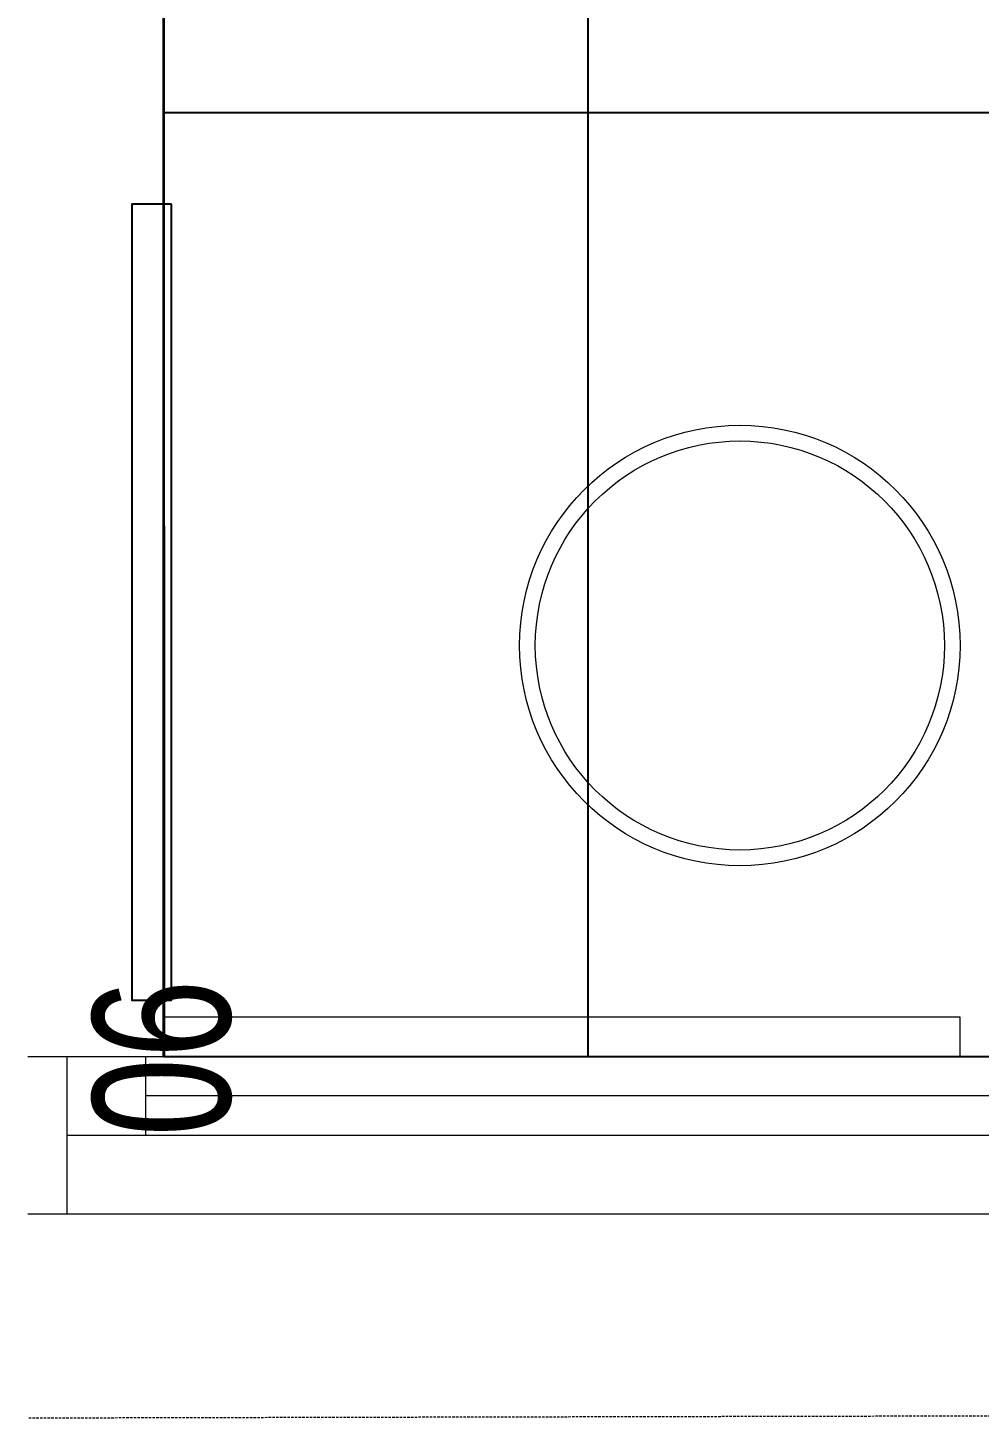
# Model space of a CAD drawing. Extents: x -12260 to 304645, y -29287 to 19916.
# Drawn here: x 25790 to 26394, y -13060 to -12176 of the extents above; entities that cross this region are included whole.
import ezdxf

# ---------------------------------------------------------------- set-up
doc = ezdxf.new("R2010")
doc.units = 0
doc.header["$LTSCALE"] = 0.25
doc.linetypes.add('01-First Floor$0$HIDDEN', pattern=[9.525, 6.35, -3.175])
doc.linetypes.add('DASHDOT', pattern=[25.4, 12.7, -6.35, 0, -6.35])
for name, color, linetype, lineweight in [('01-First Floor$0$72_EGR_EQP_TAG', 142, 'Continuous', 5), ('01-First Floor$0$Aluminum', 251, 'Continuous', 5), ('01-First Floor$0$LOADING', 253, 'Continuous', 5), ('01-First Floor$0$Proj', 251, 'Continuous', 5), ('E-LITE-CLNG-CNDT', 6, 'DASHDOT', 35)]:
    doc.layers.add(name, color=color, linetype=linetype, lineweight=lineweight)
doc.layers.add('01-First Floor$0$FALSE CEILING', color=251, linetype='Continuous')
doc.layers.add('01-First Floor$0$X-WHITE glass', color=255, linetype='Continuous')
doc.styles.add('01-First Floor$0$X3G_ENTITY_257CFD', font='swisscl.ttf', dxfattribs={"height": 200})

# ---------------------------------------------------------------- blocks, each defined once
blk = doc.blocks.new('01-First Floor$0$WM00001-P')
at = {"layer": '01-First Floor$0$LOADING'}
for radius in [0.14, 0.13]:
    blk.add_circle((0, 0), radius, dxfattribs=at)
blk = doc.blocks.new('01-First Floor')
at = {"layer": '01-First Floor$0$Aluminum'}
for p, q in [((25789.79, -12830), (26989.79, -12830)), ((25814.79, -12930), (25814.79, -12830)), ((25864.79, -12880), (25864.79, -12830)), ((26914.79, -12855), (25864.79, -12855)), ((25814.79, -12880), (26964.79, -12880)), ((25789.79, -12930), (26989.79, -12930))]:
    blk.add_line(p, q, dxfattribs=at)
at = {"layer": '01-First Floor$0$FALSE CEILING', "linetype": 'Continuous'}
for p, q in [((26146, -12830), (26146, -8830)), ((25876.01, -12829.8, 0), (25876.01, -10709.8, 0)), ((25876.01, -12230), (29376, -12230))]:
    blk.add_line(p, q, dxfattribs=at)
at = {"layer": '01-First Floor$0$FALSE CEILING'}
blk.add_lwpolyline([(29376, -8830), (25876, -8830), (25876, -10710), (25876.01, -10710), (25876.01, -12830), (29376, -12830), (29376, -8830)], dxfattribs=at)
at = {"layer": '01-First Floor$0$FALSE CEILING', "elevation": -0.1}
blk.add_lwpolyline([(25881.01, -12288.34), (25856.01, -12288.34), (25856.01, -12794.34), (25881.01, -12794.34), (25881.01, -12288.34)], dxfattribs=at)
at = {"layer": '01-First Floor$0$LOADING', "elevation": 0}
blk.add_lwpolyline([(25876.47, -12805.18), (25876.47, -12830.18), (26382.47, -12830.18), (26382.47, -12805.18), (25876.47, -12805.18)], dxfattribs=at)
at = {"layer": '01-First Floor$0$Proj', "linetype": '01-First Floor$0$HIDDEN'}
blk.add_line((26989.79, -13057.36, 0), (25789.79, -13060, 0), dxfattribs=at)
at = {"layer": '01-First Floor$0$X-WHITE glass', "color": 253, "lineweight": 30, "ltscale": 6, "true_color": 0x9898cc}
blk.add_line((25876, -10660), (25876.47, -12830.18, 0), dxfattribs=at)
at = {"layer": '01-First Floor$0$LOADING', "extrusion": (2.24019e-05, 2.25507e-18, -1), "xscale": -1000, "yscale": 1000, "zscale": 1000}
blk.add_blockref('01-First Floor$0$WM00001-P', (-26242.36, -12568.84, 0.59), dxfattribs=at)
at = {"layer": '01-First Floor$0$72_EGR_EQP_TAG', "insert": (25830.98, -12831.06, 0), "char_height": 87.473, "attachment_point": 2, "rotation": 90, "style": '01-First Floor$0$X3G_ENTITY_257CFD'}
blk.add_mtext('06', dxfattribs=at)

msp = doc.modelspace()

# ---------------------------------------------------------------- block references
at = {"layer": 'E-LITE-CLNG-CNDT'}
msp.add_blockref('01-First Floor', (0, 0), dxfattribs=at)

doc.saveas('drawing.dxf')
